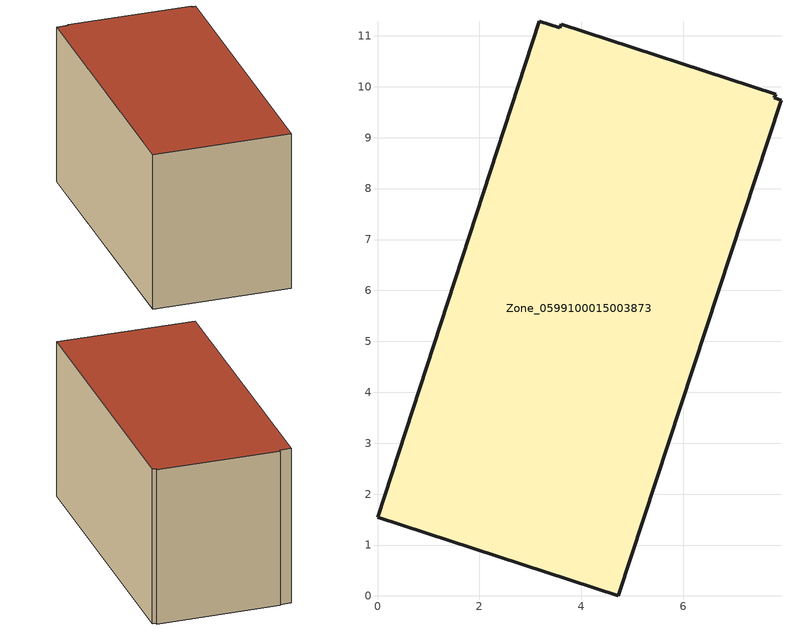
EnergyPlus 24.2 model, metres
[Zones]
Zone_0599100015003873
 floor ground (C_G): 7.82,9.85 7.79,9.78 7.92,9.74 4.72,0 0,1.54 3.18,11.29 3.58,11.16 3.6,11.23 z0.72
 wall outside (C_F): 7.82,9.85 3.6,11.23 3.58,11.16 3.18,11.29 0,1.54 4.72,0 7.92,9.74 7.79,9.78 7.82,9.85 z0.72:6.58
 roof outside (C_R): 7.79,9.78 7.82,9.85 3.6,11.23 3.58,11.16 3.18,11.29 0,1.54 4.72,0 7.92,9.74 z6.58
[BUILDING]
Pand.0599100015003873: North Axis=0; Terrain=City; Loads Convergence Tolerance Value=0.04; Temperature Convergence Tolerance Value=0.4; Solar Distribution=FullExterior; Maximum Number of Warmup Days=25; Minimum Number of Warmup Days=1
[Site:Location]
Rotterdam.The.Hague.AP_ZH_NLD Design_Conditions: Latitude=51.96; Longitude=4.45; Time Zone=1; Elevation=-4.5
[SITE:GROUNDTEMPERATURE:BUILDINGSURFACE]
18, 18, 18, 18, 18, 18, 18, 18, 18, 18, 18, 18
[MATERIAL] Thermal Absorptance=0.9; Solar Absorptance=0.7; Visible Absorptance=0.7
Name | Roughness | Thickness | Conductivity | Density | Specific Heat
G.TI.1965-1974 | MediumSmooth | 0.15 | 0.882353 | 540 | 1210
F.TI.1965-1974 | Rough | 0.3 | 0.697674 | 1920 | 840
R.TI.1965-1974 | MediumRough | 0.2 | 0.232558 | 1500 | 1000
[CONSTRUCTION]
C_G: G.TI.1965-1974
C_F: F.TI.1965-1974
C_R: R.TI.1965-1974
[ZONE]
Zone_0599100015003873: Type=1; Multiplier=1; Ceiling Height=Autocalculate; Volume=Autocalculate; Floor Area=autocalculate; Part of Total Floor Area=Yes
[ZONEINFILTRATION:DESIGNFLOWRATE]
Infil_Zone_0599100015003873: Zone or ZoneList or Space or SpaceList=Zone_0599100015003873; Schedule=AlwaysOn; Design Flow Rate Calculation Method=Flow/Area; Flow Rate per Floor Area=0.003; Constant Term Coefficient=1; Temperature Term Coefficient=0; Velocity Term Coefficient=0; Velocity Squared Term Coefficient=0
[HVACTEMPLATE:ZONE:IDEALLOADSAIRSYSTEM]
Zone_0599100015003873: Maximum Heating Supply Air Temperature=50; Minimum Cooling Supply Air Temperature=13; Maximum Heating Supply Air Humidity Ratio=0.0156; Minimum Cooling Supply Air Humidity Ratio=0.0077; Heating Limit=NoLimit; Cooling Limit=NoLimit; Dehumidification Control Type=ConstantSensibleHeatRatio; Cooling Sensible Heat Ratio=0.7; Dehumidification Setpoint=60; Humidification Control Type=None; Humidification Setpoint=30; Outdoor Air Method=None; Outdoor Air Flow Rate per Person=0.00944; Outdoor Air Flow Rate per Zone Floor Area=0; Outdoor Air Flow Rate per Zone=0; Demand Controlled Ventilation Type=None; Outdoor Air Economizer Type=NoEconomizer; Heat Recovery Type=None; Sensible Heat Recovery Effectiveness=0.7; Latent Heat Recovery Effectiveness=0.65
[ZONECONTROL:THERMOSTAT]
ThermostatControl_Zone_0599100015003873: Zone or ZoneList=Zone_0599100015003873; Control Type Schedule=DualSetpointControlType; Control 1=Thermostat_Zone_0599100015003873; Temperature Difference Between Cutout And Setpoint=0
[THERMOSTATSETPOINT:DUALSETPOINT]
Thermostat_Zone_0599100015003873: Heating Setpoint Temperature Schedule=HeatingSetpoint_Zone_0599100015003873; Cooling Setpoint Temperature Schedule=CoolingSetpoint_Zone_0599100015003873
[SCHEDULE:COMPACT]
HeatingSetpoint_Zone_0599100015003873: Through: 12/31, For: AllDays, Until: 24:00, 21
CoolingSetpoint_Zone_0599100015003873: Through: 12/31, For: AllDays, Until: 24:00, 24
DualSetpointControlType: Through: 12/31, For: AllDays, Until: 24:00, 4
AlwaysOn: Through: 12/31, For: AllDays, Until: 24:00, 1
